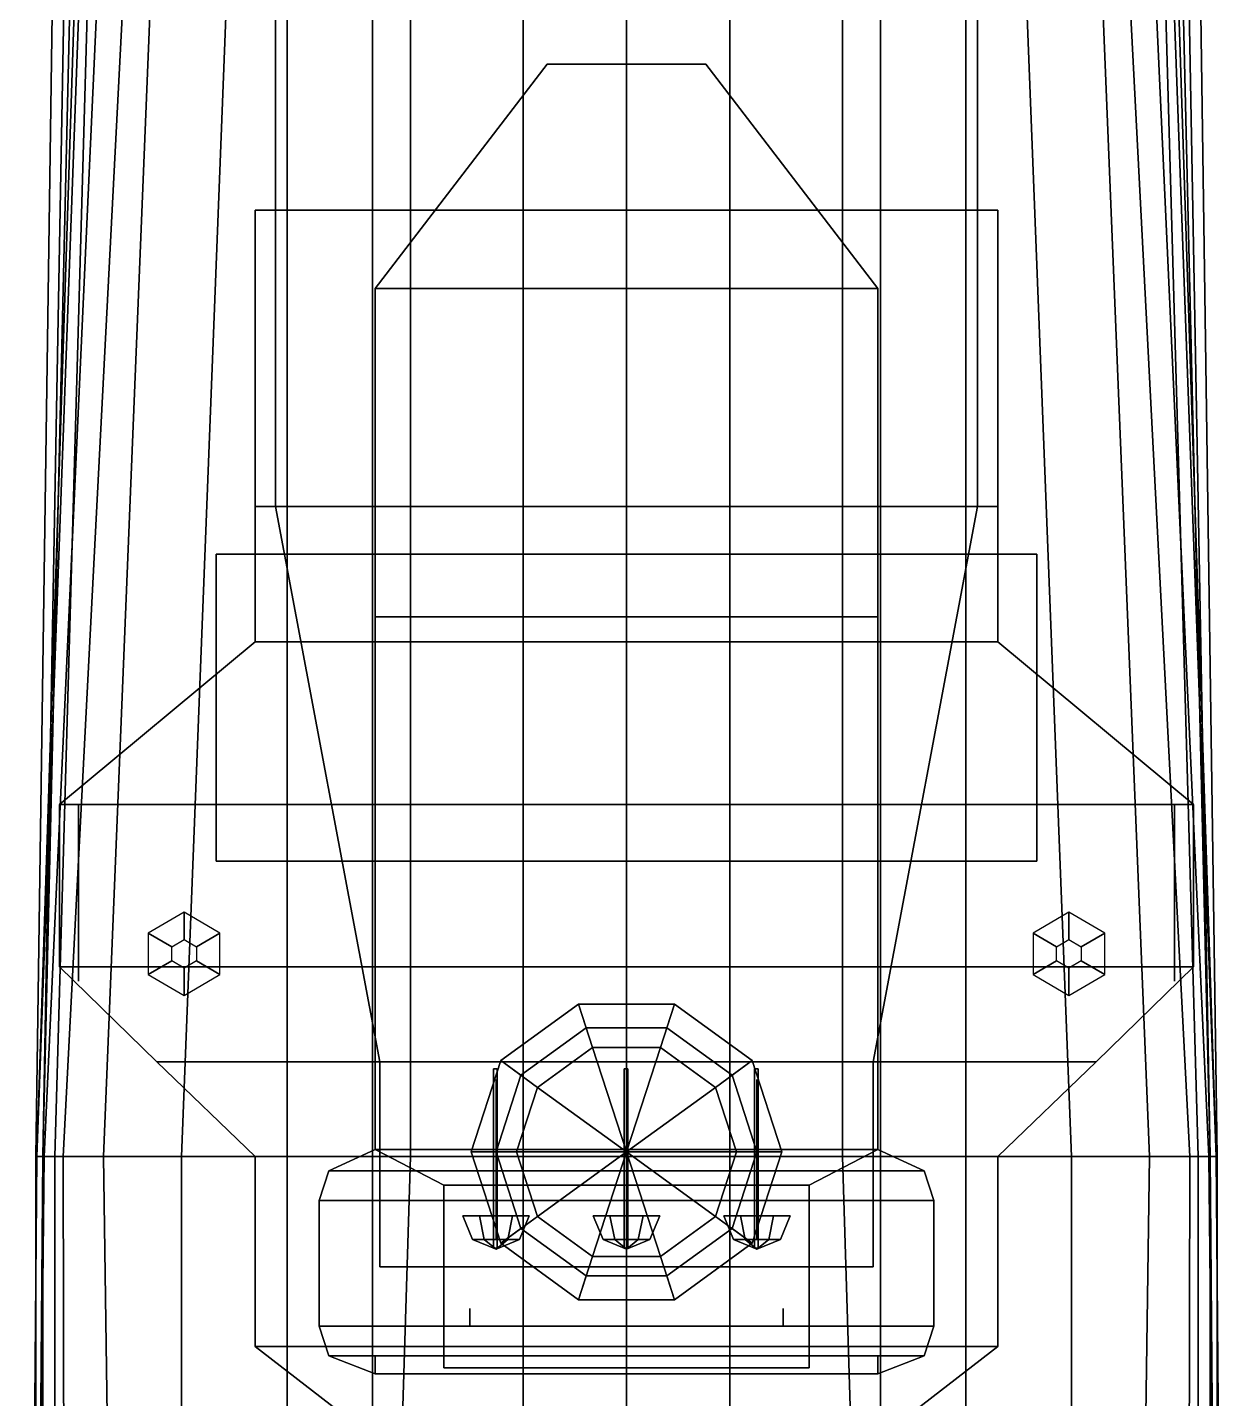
# Model space of a CAD drawing. Extents: x -5 to 5, y -53 to 52.
# Drawn here: x -5.05 to 5.05, y 12.09 to 23.65 of the extents above; entities that cross this region are included whole.
import ezdxf

# ---------------------------------------------------------------- set-up
doc = ezdxf.new("R2010")
doc.units = 0
doc.layers.get('0').update_dxf_attribs({"linetype": 'CONTINUOUS'})

msp = doc.modelspace()

# ---------------------------------------------------------------- linework, layer by layer
for points in [[(-2.96, 29.76, 7.5), (-2.96, 29.76, 5.45), (-2.96, 19.61, 5.32), (-2.96, 19.61, 7.5)], [(2.96, 19.61, 5.32), (2.96, 29.76, 5.45), (2.96, 29.76, 7.5), (2.96, 19.61, 7.5)], [(2.96, 22.11, 7.5), (2.96, 26.31, 7.5), (-2.96, 26.31, 7.5), (-2.96, 22.11, 7.5)], [(-4.54, 23.96, 5.34), (-4.84, 23.96, 5.29), (-4.98, 14.13, 5.25), (-4.82, 14.13, 5.3)], [(-4.84, 23.96, 5.29), (-4.74, 23.96, 4.15), (-4.92, 14.13, 4.84), (-4.98, 14.13, 5.25)], [(-4.61, 23.96, 0.07), (-4.46, 23.96, -0.54), (-4.91, 14.13, -0.54), (-4.97, 14.13, 0.07)], [(-4.69, 23.96, 2.83), (-4.65, 23.96, 1.33), (-4.97, 14.13, 1.33), (-4.92, 14.13, 2.83)], [(-4.65, 23.96, 1.33), (-4.61, 23.96, 0.07), (-4.97, 14.13, 0.07), (-4.97, 14.13, 1.33)], [(-4.74, 23.96, 4.15), (-4.69, 23.96, 2.83), (-4.92, 14.13, 2.83), (-4.92, 14.13, 4.84)], [(-4.46, 23.96, -0.54), (-4.24, 23.96, -1.2), (-4.75, 14.13, -1.2), (-4.91, 14.13, -0.54)], [(-2.14, 23.96, 5.44), (-4.54, 23.96, 5.34), (-4.82, 14.13, 5.3), (-2.14, 14.13, 5.44)], [(-4.24, 23.96, -1.2), (-4.01, 23.96, -1.58), (-4.41, 14.13, -1.78), (-4.75, 14.13, -1.2)], [(-4.01, 23.96, -1.58), (-3.37, 23.96, -2.08), (-3.75, 14.13, -2.24), (-4.41, 14.13, -1.78)], [(-3.37, 23.96, -2.08), (-2.86, 23.96, -2.34), (-2.86, 14.13, -2.58), (-3.75, 14.13, -2.24)], [(-2.86, 23.96, -2.34), (-1.82, 23.96, -2.62), (-1.82, 14.13, -2.8), (-2.86, 14.13, -2.58)], [(0, 23.96, 5.46), (-2.14, 23.96, 5.44), (-2.14, 14.13, 5.44), (0, 14.13, 5.46)], [(-1.82, 23.96, -2.62), (-0.87, 23.96, -2.79), (-0.87, 14.13, -2.87), (-1.82, 14.13, -2.8)], [(0, 14.13, -2.91), (-0.87, 14.13, -2.87), (-0.87, 23.96, -2.79), (0, 23.96, -2.91)], [(0, 23.96, -2.91), (0.87, 23.96, -2.79), (0.87, 14.13, -2.87), (0, 14.13, -2.91)], [(0, 14.13, 5.46), (2.14, 14.13, 5.44), (2.14, 23.96, 5.44), (0, 23.96, 5.46)], [(1.82, 14.13, -2.8), (0.87, 14.13, -2.87), (0.87, 23.96, -2.79), (1.82, 23.96, -2.62)], [(2.86, 14.13, -2.58), (1.82, 14.13, -2.8), (1.82, 23.96, -2.62), (2.86, 23.96, -2.34)], [(2.14, 14.13, 5.44), (4.82, 14.13, 5.3), (4.54, 23.96, 5.34), (2.14, 23.96, 5.44)], [(3.75, 14.13, -2.24), (2.86, 14.13, -2.58), (2.86, 23.96, -2.34), (3.37, 23.96, -2.08)], [(4.41, 14.13, -1.78), (3.75, 14.13, -2.24), (3.37, 23.96, -2.08), (4.01, 23.96, -1.58)], [(4.75, 14.13, -1.2), (4.41, 14.13, -1.78), (4.01, 23.96, -1.58), (4.24, 23.96, -1.2)], [(4.91, 14.13, -0.54), (4.75, 14.13, -1.2), (4.24, 23.96, -1.2), (4.46, 23.96, -0.54)], [(4.97, 14.13, 0.07), (4.91, 14.13, -0.54), (4.46, 23.96, -0.54), (4.61, 23.96, 0.07)], [(4.82, 14.13, 5.3), (4.98, 14.13, 5.25), (4.84, 23.96, 5.29), (4.54, 23.96, 5.34)], [(4.97, 14.13, 1.33), (4.97, 14.13, 0.07), (4.61, 23.96, 0.07), (4.65, 23.96, 1.33)], [(4.92, 14.13, 2.83), (4.97, 14.13, 1.33), (4.65, 23.96, 1.33), (4.69, 23.96, 2.83)], [(4.92, 14.13, 4.84), (4.92, 14.13, 2.83), (4.69, 23.96, 2.83), (4.74, 23.96, 4.15)], [(4.98, 14.13, 5.25), (4.92, 14.13, 4.84), (4.74, 23.96, 4.15), (4.84, 23.96, 5.29)], [(-0.67, 23.34, 10.65), (-0.67, 23.34, 7.5), (-2.12, 21.45, 7.5), (-2.12, 21.45, 11.21)], [(2.12, 21.45, 11.21), (0.67, 23.34, 10.65), (-0.67, 23.34, 10.65), (-2.12, 21.45, 11.21)], [(0.67, 23.34, 10.65), (0.67, 23.34, 7.5), (-0.67, 23.34, 7.5), (-0.67, 23.34, 10.65)], [(2.12, 21.45, 7.5), (0.67, 23.34, 7.5), (0.67, 23.34, 10.65), (2.12, 21.45, 11.21)], [(3.13, 19.61, 7.5), (3.13, 22.11, 7.5), (-3.13, 22.11, 7.5), (-3.13, 19.61, 7.5)], [(-3.13, 19.61, 7.5), (-3.13, 22.11, 7.5), (3.13, 22.11, 7.5), (3.13, 19.61, 7.5)], [(-2.12, 21.45, 11.21), (-2.12, 21.45, 9.34), (2.12, 21.45, 9.34), (2.12, 21.45, 11.21)], [(-2.12, 21.45, 11.21), (-2.12, 21.45, 7.5), (-2.12, 19.61, 7.5), (-2.12, 19.61, 11.21)], [(2.12, 21.45, 11.21), (-2.12, 21.45, 11.21), (-2.12, 18.68, 11.21), (2.12, 18.68, 11.21)], [(2.12, 19.61, 7.5), (2.12, 21.45, 7.5), (2.12, 21.45, 11.21), (2.12, 19.61, 11.21)], [(3.13, 18.47, 7.45), (3.13, 19.61, 7.5), (-3.13, 19.61, 7.5), (-3.13, 18.47, 7.45)], [(-3.13, 18.47, 7.45), (-3.13, 19.61, 7.5), (3.13, 19.61, 7.5), (3.13, 18.47, 7.45)], [(-3.13, 18.47, 7.45), (-3.13, 19.61, 7.5), (-3.13, 19.61, 8.43), (-3.13, 18.47, 8.43)], [(-3.13, 18.47, 8.43), (-3.13, 19.61, 8.43), (-3.13, 19.61, 7.5), (-3.13, 18.47, 7.45)], [(-2.96, 19.61, 7.5), (-2.96, 19.61, 5.32), (2.96, 19.61, 5.32), (2.96, 19.61, 7.5)], [(-2.96, 19.61, 7.5), (-2.96, 19.61, 5.32), (-2.08, 14.93, 5.32), (-2.08, 14.93, 7.34)], [(2.96, 19.61, 7.5), (2.96, 19.61, 5.32), (-2.96, 19.61, 5.32), (-2.96, 19.61, 7.5)], [(-2.12, 19.61, 9.34), (-2.12, 19.61, 7.5), (-2.12, 14.93, 7.34), (-2.12, 14.93, 9.34)], [(-2.12, 19.61, 11.21), (-2.12, 19.61, 9.34), (-2.12, 18.68, 9.34), (-2.12, 18.68, 11.21)], [(2.08, 14.93, 5.32), (2.96, 19.61, 5.32), (2.96, 19.61, 7.5), (2.08, 14.93, 7.34)], [(2.12, 14.93, 7.34), (2.12, 19.61, 7.5), (2.12, 19.61, 9.34), (2.12, 14.93, 9.34)], [(2.12, 18.68, 9.34), (2.12, 19.61, 9.34), (2.12, 19.61, 11.21), (2.12, 18.68, 11.21)], [(3.13, 18.47, 8.43), (3.13, 19.61, 8.43), (3.13, 19.61, 7.5), (3.13, 18.47, 7.45)], [(3.13, 18.47, 7.45), (3.13, 19.61, 7.5), (3.13, 19.61, 8.43), (3.13, 18.47, 8.43)], [(-3.46, 16.62, 9.34), (-3.46, 19.21, 9.34), (3.46, 19.21, 9.34), (3.46, 16.62, 9.34)], [(3.46, 16.62, 9.34), (3.46, 19.21, 9.34), (-3.46, 19.21, 9.34), (-3.46, 16.62, 9.34)], [(-3.46, 16.62, 9.34), (-3.46, 19.21, 9.34), (-3.46, 19.21, 10.34), (-3.46, 16.62, 10.34)], [(-3.46, 16.62, 10.34), (-3.46, 19.21, 10.34), (-3.46, 19.21, 9.34), (-3.46, 16.62, 9.34)], [(-3.46, 19.21, 10.34), (-2.12, 19.21, 10.34), (-2.12, 19.21, 9.34), (-3.46, 19.21, 9.34)], [(-3.46, 19.21, 9.34), (-2.12, 19.21, 9.34), (-2.12, 19.21, 10.34), (-3.46, 19.21, 10.34)], [(2.12, 19.21, 9.34), (3.46, 19.21, 9.34), (3.46, 19.21, 10.34), (2.12, 19.21, 10.34)], [(2.12, 19.21, 10.34), (3.46, 19.21, 10.34), (3.46, 19.21, 9.34), (2.12, 19.21, 9.34)], [(3.46, 16.62, 9.34), (3.46, 19.21, 9.34), (3.46, 19.21, 10.34), (3.46, 16.62, 10.34)], [(3.46, 16.62, 10.34), (3.46, 19.21, 10.34), (3.46, 19.21, 9.34), (3.46, 16.62, 9.34)], [(2.12, 18.68, 11.21), (-2.12, 18.68, 11.21), (-2.12, 18.68, 9.34), (2.12, 18.68, 9.34)], [(-2.12, 14.19, 11.21), (-2.12, 18.68, 11.21), (-2.12, 18.68, 9.34), (-2.12, 14.19, 9.34)], [(-2.12, 14.19, 9.34), (-2.12, 18.68, 9.34), (-2.12, 18.68, 11.21), (-2.12, 14.19, 11.21)], [(2.12, 14.19, 11.21), (2.12, 18.68, 11.21), (2.12, 18.68, 9.34), (2.12, 14.19, 9.34)], [(2.12, 14.19, 9.34), (2.12, 18.68, 9.34), (2.12, 18.68, 11.21), (2.12, 14.19, 11.21)], [(4.78, 17.1, 7.41), (3.13, 18.47, 7.45), (-3.13, 18.47, 7.45), (-4.78, 17.1, 7.41)], [(-4.78, 17.1, 7.41), (-3.13, 18.47, 7.45), (3.13, 18.47, 7.45), (4.78, 17.1, 7.41)], [(-4.78, 17.1, 8.36), (-3.13, 18.47, 8.43), (-3.13, 18.47, 7.45), (-4.78, 17.1, 7.41)], [(-4.78, 17.1, 7.41), (-3.13, 18.47, 7.45), (-3.13, 18.47, 8.43), (-4.78, 17.1, 8.36)], [(4.78, 17.1, 8.36), (3.13, 18.47, 8.43), (3.13, 18.47, 7.45), (4.78, 17.1, 7.41)], [(4.78, 17.1, 7.41), (3.13, 18.47, 7.45), (3.13, 18.47, 8.43), (4.78, 17.1, 8.36)], [(-4.78, 15.73, 7.37), (-4.78, 17.1, 7.41), (4.78, 17.1, 7.41), (4.78, 15.73, 7.37)], [(4.78, 15.73, 7.37), (4.78, 17.1, 7.41), (-4.78, 17.1, 7.41), (-4.78, 15.73, 7.37)], [(-4.78, 15.73, 7.37), (-4.78, 17.1, 7.41), (-4.78, 17.1, 8.36), (-4.78, 15.73, 8.36)], [(-4.78, 15.73, 8.36), (-4.78, 17.1, 8.36), (-4.78, 17.1, 7.41), (-4.78, 15.73, 7.37)], [(-4.62, 16.95, 7.4), (-4.62, 17.1, 7.41), (-4.62, 17.1, 5.32), (-4.62, 16.95, 5.32)], [(-4.62, 16.95, 5.32), (-4.62, 17.1, 5.32), (-4.62, 17.1, 7.41), (-4.62, 16.95, 7.4)], [(4.62, 16.95, 5.32), (4.62, 17.1, 5.32), (4.62, 17.1, 7.41), (4.62, 16.95, 7.4)], [(4.62, 16.95, 7.4), (4.62, 17.1, 7.41), (4.62, 17.1, 5.32), (4.62, 16.95, 5.32)], [(4.78, 15.73, 8.36), (4.78, 17.1, 8.36), (4.78, 17.1, 7.41), (4.78, 15.73, 7.37)], [(4.78, 15.73, 7.37), (4.78, 17.1, 7.41), (4.78, 17.1, 8.36), (4.78, 15.73, 8.36)], [(-4.62, 16.95, 6.46), (-4.62, 16.95, 6.73), (-4.62, 16.41, 5.62), (-4.62, 16.41, 5.38)], [(-4.62, 16.41, 5.38), (-4.62, 16.41, 5.62), (-4.62, 16.95, 6.73), (-4.62, 16.95, 6.46)], [(4.62, 16.95, 6.46), (4.62, 16.95, 6.73), (4.62, 16.41, 5.62), (4.62, 16.41, 5.38)], [(4.62, 16.41, 5.38), (4.62, 16.41, 5.62), (4.62, 16.95, 6.73), (4.62, 16.95, 6.46)], [(-3.46, 16.62, 9.34), (-2.12, 16.62, 9.34), (-2.12, 16.62, 10.34), (-3.46, 16.62, 10.34)], [(-3.46, 16.62, 10.34), (-2.12, 16.62, 10.34), (-2.12, 16.62, 9.34), (-3.46, 16.62, 9.34)], [(2.12, 16.62, 9.34), (-2.12, 16.62, 9.34), (-2.12, 14.19, 9.34), (2.12, 14.19, 9.34)], [(2.12, 16.62, 10.34), (3.46, 16.62, 10.34), (3.46, 16.62, 9.34), (2.12, 16.62, 9.34)], [(2.12, 16.62, 9.34), (3.46, 16.62, 9.34), (3.46, 16.62, 10.34), (2.12, 16.62, 10.34)], [(-4.62, 16.26, 5.32), (-4.62, 16.41, 5.32), (-4.62, 16.41, 7.38), (-4.62, 16.26, 7.38)], [(-4.62, 16.26, 7.38), (-4.62, 16.41, 7.38), (-4.62, 16.41, 5.32), (-4.62, 16.26, 5.32)], [(4.62, 16.26, 7.38), (4.62, 16.41, 7.38), (4.62, 16.41, 5.32), (4.62, 16.26, 5.32)], [(4.62, 16.26, 5.32), (4.62, 16.41, 5.32), (4.62, 16.41, 7.38), (4.62, 16.26, 7.38)], [(-4.62, 15.76, 6.4), (-4.62, 15.76, 6.67), (-4.62, 16.26, 5.56), (-4.62, 16.26, 5.32)], [(-4.62, 16.26, 5.32), (-4.62, 16.26, 5.56), (-4.62, 15.76, 6.67), (-4.62, 15.76, 6.4)], [(-3.834, 15.9, 8.3), (-3.73, 15.96, 8.3), (-3.73, 16.19, 7.38), (-4.033, 16.015, 7.38)], [(-3.73, 15.96, 8.3), (-3.626, 15.9, 8.3), (-3.427, 16.015, 7.38), (-3.73, 16.19, 7.38)], [(3.626, 15.9, 8.3), (3.73, 15.96, 8.3), (3.73, 16.19, 7.38), (3.427, 16.015, 7.38)], [(3.73, 15.96, 8.3), (3.834, 15.9, 8.3), (4.033, 16.015, 7.38), (3.73, 16.19, 7.38)], [(4.62, 16.26, 5.32), (4.62, 16.26, 5.56), (4.62, 15.76, 6.67), (4.62, 15.76, 6.4)], [(4.62, 15.76, 6.4), (4.62, 15.76, 6.67), (4.62, 16.26, 5.56), (4.62, 16.26, 5.32)], [(-3.834, 15.78, 8.3), (-3.834, 15.9, 8.3), (-4.033, 16.015, 7.38), (-4.033, 15.665, 7.37)], [(-3.626, 15.9, 8.3), (-3.626, 15.78, 8.3), (-3.427, 15.665, 7.37), (-3.427, 16.015, 7.38)], [(3.626, 15.78, 8.3), (3.626, 15.9, 8.3), (3.427, 16.015, 7.38), (3.427, 15.665, 7.37)], [(3.834, 15.9, 8.3), (3.834, 15.78, 8.3), (4.033, 15.665, 7.37), (4.033, 16.015, 7.38)], [(3.96, 14.93, 7.34), (4.78, 15.73, 7.37), (-4.78, 15.73, 7.37), (-3.96, 14.93, 7.34)], [(-3.96, 14.93, 7.34), (-4.78, 15.73, 7.37), (4.78, 15.73, 7.37), (3.96, 14.93, 7.34)], [(-3.96, 14.93, 8.36), (-4.78, 15.73, 8.36), (-4.78, 15.73, 7.37), (-3.96, 14.93, 7.34)], [(-3.96, 14.93, 7.34), (-4.78, 15.73, 7.37), (-4.78, 15.73, 8.36), (-3.96, 14.93, 8.36)], [(-4.62, 15.61, 7.36), (-4.62, 15.76, 7.36), (-4.62, 15.76, 5.32), (-4.62, 15.61, 5.32)], [(-4.62, 15.61, 5.32), (-4.62, 15.76, 5.32), (-4.62, 15.76, 7.36), (-4.62, 15.61, 7.36)], [(-3.73, 15.72, 8.3), (-3.834, 15.78, 8.3), (-4.033, 15.665, 7.37), (-3.73, 15.49, 7.36)], [(-3.626, 15.78, 8.3), (-3.73, 15.72, 8.3), (-3.73, 15.49, 7.36), (-3.427, 15.665, 7.37)], [(3.73, 15.72, 8.3), (3.626, 15.78, 8.3), (3.427, 15.665, 7.37), (3.73, 15.49, 7.36)], [(3.834, 15.78, 8.3), (3.73, 15.72, 8.3), (3.73, 15.49, 7.36), (4.033, 15.665, 7.37)], [(3.96, 14.93, 8.36), (4.78, 15.73, 8.36), (4.78, 15.73, 7.37), (3.96, 14.93, 7.34)], [(3.96, 14.93, 7.34), (4.78, 15.73, 7.37), (4.78, 15.73, 8.36), (3.96, 14.93, 8.36)], [(4.62, 15.61, 7.36), (4.62, 15.76, 7.36), (4.62, 15.76, 5.32), (4.62, 15.61, 5.32)], [(4.62, 15.61, 5.32), (4.62, 15.76, 5.32), (4.62, 15.76, 7.36), (4.62, 15.61, 7.36)], [(-0.286, 15.051, 12.35), (-0.405, 15.416, 12.15), (-1.06, 14.94, 12.15), (-0.749, 14.714, 12.35)], [(-0.34, 15.216, 11.72), (-0.89, 14.817, 11.72), (-1.06, 14.94, 11.9), (-0.405, 15.416, 11.9)], [(-0.405, 15.416, 11.9), (-1.06, 14.94, 11.9), (-1.06, 14.94, 12.15), (-0.405, 15.416, 12.15)], [(0.286, 15.051, 12.35), (0.405, 15.416, 12.15), (-0.405, 15.416, 12.15), (-0.286, 15.051, 12.35)], [(0.34, 15.216, 11.72), (-0.34, 15.216, 11.72), (-0.405, 15.416, 11.9), (0.405, 15.416, 11.9)], [(0.405, 15.416, 11.9), (-0.405, 15.416, 11.9), (-0.405, 15.416, 12.15), (0.405, 15.416, 12.15)], [(0.749, 14.714, 12.35), (1.06, 14.94, 12.15), (0.405, 15.416, 12.15), (0.286, 15.051, 12.35)], [(0.89, 14.817, 11.72), (0.34, 15.216, 11.72), (0.405, 15.416, 11.9), (1.06, 14.94, 11.9)], [(1.06, 14.94, 11.9), (0.405, 15.416, 11.9), (0.405, 15.416, 12.15), (1.06, 14.94, 12.15)], [(-0.34, 15.216, 9.34), (-0.89, 14.817, 9.34), (-0.89, 14.817, 11.72), (-0.34, 15.216, 11.72)], [(0.34, 15.216, 9.34), (-0.34, 15.216, 9.34), (-0.34, 15.216, 11.72), (0.34, 15.216, 11.72)], [(0.89, 14.817, 9.34), (0.34, 15.216, 9.34), (0.34, 15.216, 11.72), (0.89, 14.817, 11.72)], [(0, 14.17, 12.49), (-0.286, 15.051, 12.35), (-0.749, 14.714, 12.35), (0, 14.17, 12.49)], [(0, 14.17, 12.49), (0.286, 15.051, 12.35), (-0.286, 15.051, 12.35), (0, 14.17, 12.49)], [(0, 14.17, 12.49), (0.749, 14.714, 12.35), (0.286, 15.051, 12.35), (0, 14.17, 12.49)], [(-3.13, 14.13, 7.34), (-3.96, 14.93, 7.34), (3.96, 14.93, 7.34), (3.13, 14.13, 7.34)], [(3.13, 14.13, 7.34), (3.96, 14.93, 7.34), (-3.96, 14.93, 7.34), (-3.13, 14.13, 7.34)], [(-3.13, 14.13, 7.34), (-3.96, 14.93, 7.34), (-3.96, 14.93, 8.36), (-3.13, 14.13, 8.36)], [(-3.13, 14.13, 8.36), (-3.96, 14.93, 8.36), (-3.96, 14.93, 7.34), (-3.13, 14.13, 7.34)], [(-2.12, 14.93, 9.34), (-2.12, 14.93, 7.34), (-2.12, 14.19, 7.34), (-2.12, 14.19, 9.34)], [(-2.08, 14.93, 7.34), (-2.08, 14.93, 5.32), (2.08, 14.93, 5.32), (2.08, 14.93, 7.34)], [(-2.08, 14.93, 7.34), (-2.08, 14.93, 5.32), (-2.08, 13.2, 5.32), (-2.08, 13.2, 7.34)], [(2.08, 14.93, 7.34), (2.08, 14.93, 5.32), (-2.08, 14.93, 5.32), (-2.08, 14.93, 7.34)], [(-0.749, 14.714, 12.35), (-1.06, 14.94, 12.15), (-1.31, 14.17, 12.15), (-0.926, 14.17, 12.35)], [(-0.89, 14.817, 11.72), (-1.1, 14.17, 11.72), (-1.31, 14.17, 11.9), (-1.06, 14.94, 11.9)], [(-1.06, 14.94, 11.9), (-1.31, 14.17, 11.9), (-1.31, 14.17, 12.15), (-1.06, 14.94, 12.15)], [(0.926, 14.17, 12.35), (1.31, 14.17, 12.15), (1.06, 14.94, 12.15), (0.749, 14.714, 12.35)], [(1.1, 14.17, 11.72), (0.89, 14.817, 11.72), (1.06, 14.94, 11.9), (1.31, 14.17, 11.9)], [(1.31, 14.17, 11.9), (1.06, 14.94, 11.9), (1.06, 14.94, 12.15), (1.31, 14.17, 12.15)], [(2.08, 13.2, 5.32), (2.08, 14.93, 5.32), (2.08, 14.93, 7.34), (2.08, 13.2, 7.34)], [(2.12, 14.19, 7.34), (2.12, 14.93, 7.34), (2.12, 14.93, 9.34), (2.12, 14.19, 9.34)], [(3.13, 14.13, 7.34), (3.96, 14.93, 7.34), (3.96, 14.93, 8.36), (3.13, 14.13, 8.36)], [(3.13, 14.13, 8.36), (3.96, 14.93, 8.36), (3.96, 14.93, 7.34), (3.13, 14.13, 7.34)], [(-1.09, 13.358, 13.023), (-1.12, 13.358, 13.04), (-1.12, 14.87, 13.04), (-1.09, 14.87, 13.023)], [(-1.12, 13.358, 13.04), (-1.09, 13.358, 13.057), (-1.09, 14.87, 13.057), (-1.12, 14.87, 13.04)], [(-1.12, 14.87, 13.04), (-1.09, 14.87, 13.057), (-1.09, 14.87, 13.023)], [(-0.89, 14.817, 9.34), (-1.1, 14.17, 9.34), (-1.1, 14.17, 11.72), (-0.89, 14.817, 11.72)], [(-1.09, 13.358, 13.057), (-1.09, 13.358, 13.023), (-1.09, 14.87, 13.023), (-1.09, 14.87, 13.057)], [(-0.02, 13.358, 13.04), (0.01, 13.358, 13.057), (0.01, 14.87, 13.057), (-0.02, 14.87, 13.04)], [(0.01, 13.358, 13.023), (-0.02, 13.358, 13.04), (-0.02, 14.87, 13.04), (0.01, 14.87, 13.023)], [(-0.02, 14.87, 13.04), (0.01, 14.87, 13.057), (0.01, 14.87, 13.023)], [(0.01, 13.358, 13.057), (0.01, 13.358, 13.023), (0.01, 14.87, 13.023), (0.01, 14.87, 13.057)], [(1.1, 14.17, 9.34), (0.89, 14.817, 9.34), (0.89, 14.817, 11.72), (1.1, 14.17, 11.72)], [(1.11, 13.358, 13.023), (1.08, 13.358, 13.04), (1.08, 14.87, 13.04), (1.11, 14.87, 13.023)], [(1.08, 13.358, 13.04), (1.11, 13.358, 13.057), (1.11, 14.87, 13.057), (1.08, 14.87, 13.04)], [(1.08, 14.87, 13.04), (1.11, 14.87, 13.057), (1.11, 14.87, 13.023)], [(1.11, 13.358, 13.057), (1.11, 13.358, 13.023), (1.11, 14.87, 13.023), (1.11, 14.87, 13.057)], [(-1.1, 13.524, 12.15), (-1.1, 14.78, 12.15), (-1.1, 13.62, 12.8), (-1.1, 13.43, 12.87)], [(-1.1, 13.43, 12.87), (-1.1, 13.62, 12.8), (-1.1, 14.78, 12.15), (-1.1, 13.524, 12.15)], [(0, 14.17, 12.49), (-0.749, 14.714, 12.35), (-0.926, 14.17, 12.35), (0, 14.17, 12.49)], [(0, 13.43, 12.87), (0, 13.62, 12.8), (0, 14.78, 12.15), (0, 13.25, 12.15)], [(0, 13.25, 12.15), (0, 14.78, 12.15), (0, 13.62, 12.8), (0, 13.43, 12.87)], [(0, 14.17, 12.49), (0.926, 14.17, 12.35), (0.749, 14.714, 12.35), (0, 14.17, 12.49)], [(1.1, 13.43, 12.87), (1.1, 13.62, 12.8), (1.1, 14.78, 12.15), (1.1, 13.524, 12.15)], [(1.1, 13.524, 12.15), (1.1, 14.78, 12.15), (1.1, 13.62, 12.8), (1.1, 13.43, 12.87)], [(-4.92, 14.13, 2.83), (-4.97, 14.13, 1.33), (-5.05, 4.42, 1.33), (-5, 4.42, 2.83)], [(-4.97, 14.13, 1.33), (-4.97, 14.13, 0.07), (-5.05, 4.42, -0.8), (-5.05, 4.42, 1.33)], [(-4.97, 14.13, 0.07), (-4.91, 14.13, -0.54), (-5.01, 4.42, -1.13), (-5.05, 4.42, -0.8)], [(-4.91, 14.13, -0.54), (-4.75, 14.13, -1.2), (-4.73, 4.42, -1.77), (-5.01, 4.42, -1.13)], [(-4.98, 14.13, 5.25), (-4.92, 14.13, 4.84), (-4.92, 9.56, 4.84), (-4.98, 9.56, 5.25)], [(-4.82, 14.13, 5.3), (-4.98, 14.13, 5.25), (-4.98, 9.56, 5.25), (-4.82, 9.57, 5.3)], [(-4.92, 14.13, 4.84), (-4.92, 14.13, 2.83), (-4.92, 9.56, 2.83), (-4.92, 9.56, 4.84)], [(-2.14, 14.13, 5.44), (-4.82, 14.13, 5.3), (-4.82, 9.57, 5.3), (-2.14, 9.57, 5.44)], [(-4.75, 14.13, -1.2), (-4.41, 14.13, -1.78), (-4.27, 4.42, -2.2), (-4.73, 4.42, -1.77)], [(-4.41, 14.13, -1.78), (-3.75, 14.13, -2.24), (-3.75, 4.42, -2.44), (-4.27, 4.42, -2.2)], [(-3.75, 14.13, -2.24), (-2.86, 14.13, -2.58), (-2.86, 4.42, -2.7), (-3.75, 4.42, -2.44)], [(-3.13, 12.53, 7.34), (-3.13, 14.13, 7.34), (3.13, 14.13, 7.34), (3.13, 12.53, 7.34)], [(3.13, 12.53, 7.34), (3.13, 14.13, 7.34), (-3.13, 14.13, 7.34), (-3.13, 12.53, 7.34)], [(-3.13, 12.53, 8.36), (-3.13, 14.13, 8.36), (-3.13, 14.13, 7.34), (-3.13, 12.53, 7.34)], [(-3.13, 12.53, 7.34), (-3.13, 14.13, 7.34), (-3.13, 14.13, 8.36), (-3.13, 12.53, 8.36)], [(-2.86, 14.13, -2.58), (-1.82, 14.13, -2.8), (-2.12, 4.42, -2.82), (-2.86, 4.42, -2.7)], [(-2.51, 14.01, 9.34), (-2.12, 14.19, 9.34), (2.12, 14.19, 9.34), (2.51, 14.01, 9.34)], [(2.51, 14.01, 9.34), (2.12, 14.19, 9.34), (-2.12, 14.19, 9.34), (-2.51, 14.01, 9.34)], [(-2.51, 14.01, 9.34), (-2.12, 14.19, 9.34), (-2.12, 14.19, 10.47), (-2.51, 14.01, 10.47)], [(-2.51, 14.01, 10.47), (-2.12, 14.19, 10.47), (-2.12, 14.19, 9.34), (-2.51, 14.01, 9.34)], [(0, 14.13, 5.46), (-2.14, 14.13, 5.44), (-2.14, 9.57, 5.44), (0, 9.57, 5.44)], [(-2.12, 14.19, 9.34), (-2.12, 14.19, 7.34), (-1.54, 13.89, 7.34), (-1.54, 13.89, 9.34)], [(-1.54, 13.89, 9.34), (-2.12, 14.19, 9.34), (-2.12, 14.19, 11.21), (-1.54, 13.89, 11.21)], [(-1.54, 13.89, 11.21), (-2.12, 14.19, 11.21), (-2.12, 14.19, 9.34), (-1.54, 13.89, 9.34)], [(-1.82, 14.13, -2.8), (-0.87, 14.13, -2.87), (-0.87, 4.42, -2.9), (-2.12, 4.42, -2.82)], [(-0.926, 14.17, 12.35), (-1.31, 14.17, 12.15), (-1.06, 13.4, 12.15), (-0.749, 13.626, 12.35)], [(-1.1, 14.17, 11.72), (-0.89, 13.523, 11.72), (-1.06, 13.4, 11.9), (-1.31, 14.17, 11.9)], [(-1.31, 14.17, 11.9), (-1.06, 13.4, 11.9), (-1.06, 13.4, 12.15), (-1.31, 14.17, 12.15)], [(-1.1, 14.17, 9.34), (-0.89, 13.523, 9.34), (-0.89, 13.523, 11.72), (-1.1, 14.17, 11.72)], [(0, 14.17, 12.49), (-0.926, 14.17, 12.35), (-0.749, 13.626, 12.35), (0, 14.17, 12.49)], [(0, 4.42, -2.91), (-0.87, 4.42, -2.9), (-0.87, 14.13, -2.87), (0, 14.13, -2.91)], [(0, 14.17, 12.49), (-0.749, 13.626, 12.35), (-0.286, 13.289, 12.35), (0, 14.17, 12.49)], [(0, 14.17, 12.49), (-0.286, 13.289, 12.35), (0.286, 13.289, 12.35), (0, 14.17, 12.49)], [(0, 14.17, 12.49), (0.286, 13.289, 12.35), (0.749, 13.626, 12.35), (0, 14.17, 12.49)], [(0, 14.17, 12.49), (0.749, 13.626, 12.35), (0.926, 14.17, 12.35), (0, 14.17, 12.49)], [(0, 14.13, -2.91), (0.87, 14.13, -2.87), (0.87, 4.42, -2.9), (0, 4.42, -2.91)], [(0, 9.57, 5.44), (2.14, 9.57, 5.44), (2.14, 14.13, 5.44), (0, 14.13, 5.46)], [(0.749, 13.626, 12.35), (1.06, 13.4, 12.15), (1.31, 14.17, 12.15), (0.926, 14.17, 12.35)], [(2.12, 4.42, -2.82), (0.87, 4.42, -2.9), (0.87, 14.13, -2.87), (1.82, 14.13, -2.8)], [(0.89, 13.523, 11.72), (1.1, 14.17, 11.72), (1.31, 14.17, 11.9), (1.06, 13.4, 11.9)], [(0.89, 13.523, 9.34), (1.1, 14.17, 9.34), (1.1, 14.17, 11.72), (0.89, 13.523, 11.72)], [(1.06, 13.4, 11.9), (1.31, 14.17, 11.9), (1.31, 14.17, 12.15), (1.06, 13.4, 12.15)], [(1.54, 13.89, 7.34), (2.12, 14.19, 7.34), (2.12, 14.19, 9.34), (1.54, 13.89, 9.34)], [(1.54, 13.89, 11.21), (2.12, 14.19, 11.21), (2.12, 14.19, 9.34), (1.54, 13.89, 9.34)], [(1.54, 13.89, 9.34), (2.12, 14.19, 9.34), (2.12, 14.19, 11.21), (1.54, 13.89, 11.21)], [(2.86, 4.42, -2.7), (2.12, 4.42, -2.82), (1.82, 14.13, -2.8), (2.86, 14.13, -2.58)], [(2.51, 14.01, 10.47), (2.12, 14.19, 10.47), (2.12, 14.19, 9.34), (2.51, 14.01, 9.34)], [(2.51, 14.01, 9.34), (2.12, 14.19, 9.34), (2.12, 14.19, 10.47), (2.51, 14.01, 10.47)], [(2.14, 9.57, 5.44), (4.82, 9.57, 5.3), (4.82, 14.13, 5.3), (2.14, 14.13, 5.44)], [(3.75, 4.42, -2.44), (2.86, 4.42, -2.7), (2.86, 14.13, -2.58), (3.75, 14.13, -2.24)], [(3.13, 12.53, 8.36), (3.13, 14.13, 8.36), (3.13, 14.13, 7.34), (3.13, 12.53, 7.34)], [(3.13, 12.53, 7.34), (3.13, 14.13, 7.34), (3.13, 14.13, 8.36), (3.13, 12.53, 8.36)], [(4.27, 4.42, -2.2), (3.75, 4.42, -2.44), (3.75, 14.13, -2.24), (4.41, 14.13, -1.78)], [(4.73, 4.42, -1.77), (4.27, 4.42, -2.2), (4.41, 14.13, -1.78), (4.75, 14.13, -1.2)], [(5.01, 4.42, -1.13), (4.73, 4.42, -1.77), (4.75, 14.13, -1.2), (4.91, 14.13, -0.54)], [(4.82, 9.57, 5.3), (4.98, 9.56, 5.25), (4.98, 14.13, 5.25), (4.82, 14.13, 5.3)], [(5.05, 4.42, -0.8), (5.01, 4.42, -1.13), (4.91, 14.13, -0.54), (4.97, 14.13, 0.07)], [(5, 4.42, 2.83), (5.05, 4.42, 1.33), (4.97, 14.13, 1.33), (4.92, 14.13, 2.83)], [(4.98, 9.56, 5.25), (4.92, 9.56, 4.84), (4.92, 14.13, 4.84), (4.98, 14.13, 5.25)], [(4.92, 9.56, 4.84), (4.92, 9.56, 2.83), (4.92, 14.13, 2.83), (4.92, 14.13, 4.84)], [(5.05, 4.42, 1.33), (5.05, 4.42, -0.8), (4.97, 14.13, 0.07), (4.97, 14.13, 1.33)], [(2.59, 13.76, 9.34), (2.51, 14.01, 9.34), (-2.51, 14.01, 9.34), (-2.59, 13.76, 9.34)], [(-2.59, 13.76, 9.34), (-2.51, 14.01, 9.34), (2.51, 14.01, 9.34), (2.59, 13.76, 9.34)], [(-2.59, 13.76, 10.47), (-2.51, 14.01, 10.47), (-2.51, 14.01, 9.34), (-2.59, 13.76, 9.34)], [(-2.59, 13.76, 9.34), (-2.51, 14.01, 9.34), (-2.51, 14.01, 10.47), (-2.59, 13.76, 10.47)], [(2.59, 13.76, 10.47), (2.51, 14.01, 10.47), (2.51, 14.01, 9.34), (2.59, 13.76, 9.34)], [(2.59, 13.76, 9.34), (2.51, 14.01, 9.34), (2.51, 14.01, 10.47), (2.59, 13.76, 10.47)], [(-1.54, 13.89, 9.34), (-1.54, 13.89, 7.34), (1.54, 13.89, 7.34), (1.54, 13.89, 9.34)], [(-1.54, 12.35, 9.34), (-1.54, 13.89, 9.34), (-1.54, 13.89, 11.21), (-1.54, 12.35, 11.21)], [(-1.54, 12.35, 11.21), (-1.54, 13.89, 11.21), (-1.54, 13.89, 9.34), (-1.54, 12.35, 9.34)], [(1.54, 12.35, 11.21), (1.54, 13.89, 11.21), (1.54, 13.89, 9.34), (1.54, 12.35, 9.34)], [(1.54, 12.35, 9.34), (1.54, 13.89, 9.34), (1.54, 13.89, 11.21), (1.54, 12.35, 11.21)], [(-2.59, 12.7, 9.34), (-2.59, 13.76, 9.34), (2.59, 13.76, 9.34), (2.59, 12.7, 9.34)], [(2.59, 12.7, 9.34), (2.59, 13.76, 9.34), (-2.59, 13.76, 9.34), (-2.59, 12.7, 9.34)], [(-2.59, 12.7, 9.34), (-2.59, 13.76, 9.34), (-2.59, 13.76, 10.47), (-2.59, 12.7, 10.47)], [(-2.59, 12.7, 10.47), (-2.59, 13.76, 10.47), (-2.59, 13.76, 9.34), (-2.59, 12.7, 9.34)], [(2.59, 12.7, 9.34), (2.59, 13.76, 9.34), (2.59, 13.76, 10.47), (2.59, 12.7, 10.47)], [(2.59, 12.7, 10.47), (2.59, 13.76, 10.47), (2.59, 13.76, 9.34), (2.59, 12.7, 9.34)], [(-1.298, 13.432, 13.04), (-1.38, 13.63, 13.04), (-1.24, 13.63, 13.282), (-1.199, 13.432, 13.211)], [(-1.199, 13.432, 12.869), (-1.24, 13.63, 12.798), (-1.38, 13.63, 13.04), (-1.298, 13.432, 13.04)], [(-1.298, 13.432, 13.04), (-1.38, 13.63, 13.04), (-1.24, 13.63, 12.798), (-1.199, 13.432, 12.869)], [(-1.199, 13.432, 13.211), (-1.24, 13.63, 13.282), (-1.38, 13.63, 13.04), (-1.298, 13.432, 13.04)], [(-1.199, 13.432, 13.211), (-1.24, 13.63, 13.282), (-0.96, 13.63, 13.282), (-1.001, 13.432, 13.211)], [(-1.001, 13.432, 12.869), (-0.96, 13.63, 12.798), (-1.24, 13.63, 12.798), (-1.199, 13.432, 12.869)], [(-1.199, 13.432, 12.869), (-1.24, 13.63, 12.798), (-0.96, 13.63, 12.798), (-1.001, 13.432, 12.869)], [(-1.001, 13.432, 13.211), (-0.96, 13.63, 13.282), (-1.24, 13.63, 13.282), (-1.199, 13.432, 13.211)], [(-0.749, 13.626, 12.35), (-1.06, 13.4, 12.15), (-0.405, 12.924, 12.15), (-0.286, 13.289, 12.35)], [(-1.001, 13.432, 13.211), (-0.96, 13.63, 13.282), (-0.82, 13.63, 13.04), (-0.902, 13.432, 13.04)], [(-0.902, 13.432, 13.04), (-0.82, 13.63, 13.04), (-0.96, 13.63, 12.798), (-1.001, 13.432, 12.869)], [(-1.001, 13.432, 12.869), (-0.96, 13.63, 12.798), (-0.82, 13.63, 13.04), (-0.902, 13.432, 13.04)], [(-0.902, 13.432, 13.04), (-0.82, 13.63, 13.04), (-0.96, 13.63, 13.282), (-1.001, 13.432, 13.211)], [(-0.099, 13.432, 13.211), (-0.14, 13.63, 13.282), (-0.28, 13.63, 13.04), (-0.198, 13.432, 13.04)], [(-0.198, 13.432, 13.04), (-0.28, 13.63, 13.04), (-0.14, 13.63, 12.798), (-0.099, 13.432, 12.869)], [(-0.099, 13.432, 12.869), (-0.14, 13.63, 12.798), (-0.28, 13.63, 13.04), (-0.198, 13.432, 13.04)], [(-0.198, 13.432, 13.04), (-0.28, 13.63, 13.04), (-0.14, 13.63, 13.282), (-0.099, 13.432, 13.211)], [(0.099, 13.432, 13.211), (0.14, 13.63, 13.282), (-0.14, 13.63, 13.282), (-0.099, 13.432, 13.211)], [(-0.099, 13.432, 12.869), (-0.14, 13.63, 12.798), (0.14, 13.63, 12.798), (0.099, 13.432, 12.869)], [(0.099, 13.432, 12.869), (0.14, 13.63, 12.798), (-0.14, 13.63, 12.798), (-0.099, 13.432, 12.869)], [(-0.099, 13.432, 13.211), (-0.14, 13.63, 13.282), (0.14, 13.63, 13.282), (0.099, 13.432, 13.211)], [(0.198, 13.432, 13.04), (0.28, 13.63, 13.04), (0.14, 13.63, 13.282), (0.099, 13.432, 13.211)], [(0.099, 13.432, 12.869), (0.14, 13.63, 12.798), (0.28, 13.63, 13.04), (0.198, 13.432, 13.04)], [(0.198, 13.432, 13.04), (0.28, 13.63, 13.04), (0.14, 13.63, 12.798), (0.099, 13.432, 12.869)], [(0.099, 13.432, 13.211), (0.14, 13.63, 13.282), (0.28, 13.63, 13.04), (0.198, 13.432, 13.04)], [(0.286, 13.289, 12.35), (0.405, 12.924, 12.15), (1.06, 13.4, 12.15), (0.749, 13.626, 12.35)], [(0.902, 13.432, 13.04), (0.82, 13.63, 13.04), (0.96, 13.63, 13.282), (1.001, 13.432, 13.211)], [(1.001, 13.432, 12.869), (0.96, 13.63, 12.798), (0.82, 13.63, 13.04), (0.902, 13.432, 13.04)], [(0.902, 13.432, 13.04), (0.82, 13.63, 13.04), (0.96, 13.63, 12.798), (1.001, 13.432, 12.869)], [(1.001, 13.432, 13.211), (0.96, 13.63, 13.282), (0.82, 13.63, 13.04), (0.902, 13.432, 13.04)], [(1.001, 13.432, 13.211), (0.96, 13.63, 13.282), (1.24, 13.63, 13.282), (1.199, 13.432, 13.211)], [(1.199, 13.432, 12.869), (1.24, 13.63, 12.798), (0.96, 13.63, 12.798), (1.001, 13.432, 12.869)], [(1.001, 13.432, 12.869), (0.96, 13.63, 12.798), (1.24, 13.63, 12.798), (1.199, 13.432, 12.869)], [(1.199, 13.432, 13.211), (1.24, 13.63, 13.282), (0.96, 13.63, 13.282), (1.001, 13.432, 13.211)], [(1.199, 13.432, 13.211), (1.24, 13.63, 13.282), (1.38, 13.63, 13.04), (1.298, 13.432, 13.04)], [(1.298, 13.432, 13.04), (1.38, 13.63, 13.04), (1.24, 13.63, 12.798), (1.199, 13.432, 12.869)], [(1.199, 13.432, 12.869), (1.24, 13.63, 12.798), (1.38, 13.63, 13.04), (1.298, 13.432, 13.04)], [(1.298, 13.432, 13.04), (1.38, 13.63, 13.04), (1.24, 13.63, 13.282), (1.199, 13.432, 13.211)], [(-1.1, 13.35, 13.04), (-1.298, 13.432, 13.04), (-1.199, 13.432, 13.211), (-1.1, 13.35, 13.04)], [(-1.1, 13.35, 13.04), (-1.199, 13.432, 12.869), (-1.298, 13.432, 13.04), (-1.1, 13.35, 13.04)], [(-1.1, 13.35, 13.04), (-1.298, 13.432, 13.04), (-1.199, 13.432, 12.869), (-1.1, 13.35, 13.04)], [(-1.1, 13.35, 13.04), (-1.199, 13.432, 13.211), (-1.298, 13.432, 13.04), (-1.1, 13.35, 13.04)], [(-1.1, 13.35, 13.04), (-1.199, 13.432, 13.211), (-1.001, 13.432, 13.211), (-1.1, 13.35, 13.04)], [(-1.1, 13.35, 13.04), (-1.001, 13.432, 12.869), (-1.199, 13.432, 12.869), (-1.1, 13.35, 13.04)], [(-1.1, 13.35, 13.04), (-1.199, 13.432, 12.869), (-1.001, 13.432, 12.869), (-1.1, 13.35, 13.04)], [(-1.1, 13.35, 13.04), (-1.001, 13.432, 13.211), (-1.199, 13.432, 13.211), (-1.1, 13.35, 13.04)], [(-1.1, 13.35, 13.04), (-1.001, 13.432, 13.211), (-0.902, 13.432, 13.04), (-1.1, 13.35, 13.04)], [(-1.1, 13.35, 13.04), (-0.902, 13.432, 13.04), (-1.001, 13.432, 12.869), (-1.1, 13.35, 13.04)], [(-1.1, 13.35, 13.04), (-1.001, 13.432, 12.869), (-0.902, 13.432, 13.04), (-1.1, 13.35, 13.04)], [(-1.1, 13.35, 13.04), (-0.902, 13.432, 13.04), (-1.001, 13.432, 13.211), (-1.1, 13.35, 13.04)], [(-0.89, 13.523, 11.72), (-0.34, 13.124, 11.72), (-0.405, 12.924, 11.9), (-1.06, 13.4, 11.9)], [(-0.89, 13.523, 9.34), (-0.34, 13.124, 9.34), (-0.34, 13.124, 11.72), (-0.89, 13.523, 11.72)], [(0, 13.35, 13.04), (-0.099, 13.432, 13.211), (-0.198, 13.432, 13.04), (0, 13.35, 13.04)], [(0, 13.35, 13.04), (-0.198, 13.432, 13.04), (-0.099, 13.432, 12.869), (0, 13.35, 13.04)], [(0, 13.35, 13.04), (-0.099, 13.432, 12.869), (-0.198, 13.432, 13.04), (0, 13.35, 13.04)], [(0, 13.35, 13.04), (-0.198, 13.432, 13.04), (-0.099, 13.432, 13.211), (0, 13.35, 13.04)], [(0, 13.35, 13.04), (0.099, 13.432, 13.211), (-0.099, 13.432, 13.211), (0, 13.35, 13.04)], [(0, 13.35, 13.04), (-0.099, 13.432, 12.869), (0.099, 13.432, 12.869), (0, 13.35, 13.04)], [(0, 13.35, 13.04), (0.099, 13.432, 12.869), (-0.099, 13.432, 12.869), (0, 13.35, 13.04)], [(0, 13.35, 13.04), (-0.099, 13.432, 13.211), (0.099, 13.432, 13.211), (0, 13.35, 13.04)], [(0, 13.35, 13.04), (0.198, 13.432, 13.04), (0.099, 13.432, 13.211), (0, 13.35, 13.04)], [(0, 13.35, 13.04), (0.099, 13.432, 12.869), (0.198, 13.432, 13.04), (0, 13.35, 13.04)], [(0, 13.35, 13.04), (0.198, 13.432, 13.04), (0.099, 13.432, 12.869), (0, 13.35, 13.04)], [(0, 13.35, 13.04), (0.099, 13.432, 13.211), (0.198, 13.432, 13.04), (0, 13.35, 13.04)], [(0.34, 13.124, 11.72), (0.89, 13.523, 11.72), (1.06, 13.4, 11.9), (0.405, 12.924, 11.9)], [(0.34, 13.124, 9.34), (0.89, 13.523, 9.34), (0.89, 13.523, 11.72), (0.34, 13.124, 11.72)], [(1.1, 13.35, 13.04), (0.902, 13.432, 13.04), (1.001, 13.432, 13.211), (1.1, 13.35, 13.04)], [(1.1, 13.35, 13.04), (1.001, 13.432, 12.869), (0.902, 13.432, 13.04), (1.1, 13.35, 13.04)], [(1.1, 13.35, 13.04), (0.902, 13.432, 13.04), (1.001, 13.432, 12.869), (1.1, 13.35, 13.04)], [(1.1, 13.35, 13.04), (1.001, 13.432, 13.211), (0.902, 13.432, 13.04), (1.1, 13.35, 13.04)], [(1.1, 13.35, 13.04), (1.001, 13.432, 13.211), (1.199, 13.432, 13.211), (1.1, 13.35, 13.04)], [(1.1, 13.35, 13.04), (1.199, 13.432, 12.869), (1.001, 13.432, 12.869), (1.1, 13.35, 13.04)], [(1.1, 13.35, 13.04), (1.001, 13.432, 12.869), (1.199, 13.432, 12.869), (1.1, 13.35, 13.04)], [(1.1, 13.35, 13.04), (1.199, 13.432, 13.211), (1.001, 13.432, 13.211), (1.1, 13.35, 13.04)], [(1.1, 13.35, 13.04), (1.199, 13.432, 13.211), (1.298, 13.432, 13.04), (1.1, 13.35, 13.04)], [(1.1, 13.35, 13.04), (1.298, 13.432, 13.04), (1.199, 13.432, 12.869), (1.1, 13.35, 13.04)], [(1.1, 13.35, 13.04), (1.199, 13.432, 12.869), (1.298, 13.432, 13.04), (1.1, 13.35, 13.04)], [(1.1, 13.35, 13.04), (1.298, 13.432, 13.04), (1.199, 13.432, 13.211), (1.1, 13.35, 13.04)], [(-1.06, 13.4, 11.9), (-0.405, 12.924, 11.9), (-0.405, 12.924, 12.15), (-1.06, 13.4, 12.15)], [(0.405, 12.924, 11.9), (1.06, 13.4, 11.9), (1.06, 13.4, 12.15), (0.405, 12.924, 12.15)], [(-2.08, 13.2, 7.34), (-2.08, 13.2, 5.32), (2.08, 13.2, 5.32), (2.08, 13.2, 7.34)], [(-0.286, 13.289, 12.35), (-0.405, 12.924, 12.15), (0.405, 12.924, 12.15), (0.286, 13.289, 12.35)], [(-0.34, 13.124, 11.72), (0.34, 13.124, 11.72), (0.405, 12.924, 11.9), (-0.405, 12.924, 11.9)], [(-0.34, 13.124, 9.34), (0.34, 13.124, 9.34), (0.34, 13.124, 11.72), (-0.34, 13.124, 11.72)], [(-1.32, 12.7, 5.44), (-1.32, 12.85, 5.44), (-1.32, 12.85, 7.34), (-1.32, 12.7, 7.34)], [(-1.32, 12.7, 7.34), (-1.32, 12.85, 7.34), (-1.32, 12.85, 5.44), (-1.32, 12.7, 5.44)], [(-0.405, 12.924, 11.9), (0.405, 12.924, 11.9), (0.405, 12.924, 12.15), (-0.405, 12.924, 12.15)], [(1.32, 12.7, 7.34), (1.32, 12.85, 7.34), (1.32, 12.85, 5.44), (1.32, 12.7, 5.44)], [(1.32, 12.7, 5.44), (1.32, 12.85, 5.44), (1.32, 12.85, 7.34), (1.32, 12.7, 7.34)], [(-2.59, 12.7, 9.34), (-2.51, 12.45, 9.34), (2.51, 12.45, 9.34), (2.59, 12.7, 9.34)], [(2.59, 12.7, 9.34), (2.51, 12.45, 9.34), (-2.51, 12.45, 9.34), (-2.59, 12.7, 9.34)], [(-2.51, 12.45, 10.47), (-2.59, 12.7, 10.47), (-2.59, 12.7, 9.34), (-2.51, 12.45, 9.34)], [(-2.51, 12.45, 9.34), (-2.59, 12.7, 9.34), (-2.59, 12.7, 10.47), (-2.51, 12.45, 10.47)], [(2.51, 12.45, 9.34), (2.59, 12.7, 9.34), (2.59, 12.7, 10.47), (2.51, 12.45, 10.47)], [(2.51, 12.45, 10.47), (2.59, 12.7, 10.47), (2.59, 12.7, 9.34), (2.51, 12.45, 9.34)], [(1.32, 11.13, 7.34), (3.13, 12.53, 7.34), (-3.13, 12.53, 7.34), (-1.32, 11.13, 7.34)], [(-1.32, 11.13, 7.34), (-3.13, 12.53, 7.34), (3.13, 12.53, 7.34), (1.32, 11.13, 7.34)], [(-1.32, 11.13, 7.34), (-3.13, 12.53, 7.34), (-3.13, 12.53, 8.36), (-1.32, 11.13, 8.36)], [(-1.32, 11.13, 8.36), (-3.13, 12.53, 8.36), (-3.13, 12.53, 7.34), (-1.32, 11.13, 7.34)], [(1.32, 11.13, 7.34), (3.13, 12.53, 7.34), (3.13, 12.53, 8.36), (1.32, 11.13, 8.36)], [(1.32, 11.13, 8.36), (3.13, 12.53, 8.36), (3.13, 12.53, 7.34), (1.32, 11.13, 7.34)], [(2.51, 12.45, 9.34), (2.12, 12.3, 9.34), (-2.12, 12.3, 9.34), (-2.51, 12.45, 9.34)], [(-2.51, 12.45, 9.34), (-2.12, 12.3, 9.34), (2.12, 12.3, 9.34), (2.51, 12.45, 9.34)], [(-2.12, 12.3, 9.34), (-2.51, 12.45, 9.34), (-2.51, 12.45, 10.47), (-2.12, 12.3, 10.47)], [(-2.12, 12.3, 10.47), (-2.51, 12.45, 10.47), (-2.51, 12.45, 9.34), (-2.12, 12.3, 9.34)], [(-2.12, 12.3, 9.34), (-2.12, 12.45, 9.34), (-2.12, 12.45, 7.34), (-2.12, 12.3, 7.34)], [(-2.12, 12.3, 7.34), (-2.12, 12.45, 7.34), (-2.12, 12.45, 9.34), (-2.12, 12.3, 9.34)], [(2.12, 12.3, 9.34), (2.51, 12.45, 9.34), (2.51, 12.45, 10.47), (2.12, 12.3, 10.47)], [(2.12, 12.3, 10.47), (2.51, 12.45, 10.47), (2.51, 12.45, 9.34), (2.12, 12.3, 9.34)], [(2.12, 12.3, 7.34), (2.12, 12.45, 7.34), (2.12, 12.45, 9.34), (2.12, 12.3, 9.34)], [(2.12, 12.3, 9.34), (2.12, 12.45, 9.34), (2.12, 12.45, 7.34), (2.12, 12.3, 7.34)], [(-2.12, 12.3, 9.34), (2.12, 12.3, 9.34), (2.12, 12.3, 10.47), (-2.12, 12.3, 10.47)], [(-2.12, 12.3, 10.47), (2.12, 12.3, 10.47), (2.12, 12.3, 9.34), (-2.12, 12.3, 9.34)], [(1.54, 12.35, 9.34), (-1.54, 12.35, 9.34), (-1.54, 12.35, 11.21), (1.54, 12.35, 11.21)], [(1.54, 12.35, 11.21), (-1.54, 12.35, 11.21), (-1.54, 12.35, 9.34), (1.54, 12.35, 9.34)]]:
    msp.add_3dface(points)

doc.saveas('drawing.dxf')
